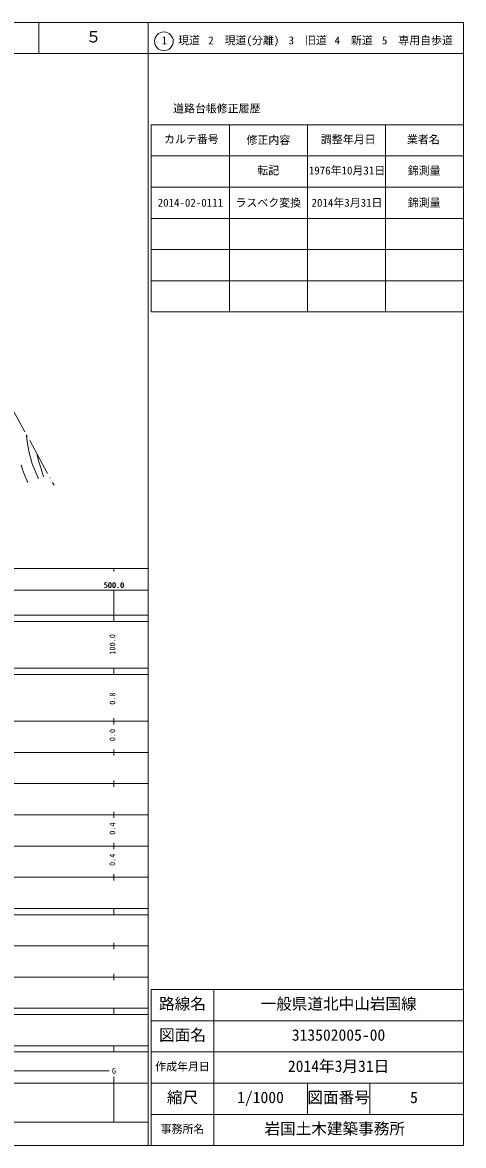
# Model space of a CAD drawing. Units: millimetres, scale not verified. Extents: x -625 to 685582, y -625 to 364232.
# Drawn here: x 544330 to 685582, y 4232 to 364232 of the extents above; entities that cross this region are included whole.
import ezdxf
from ezdxf.enums import TextEntityAlignment as Align

# ---------------------------------------------------------------- set-up
doc = ezdxf.new("R2010")
doc.units = ezdxf.units.MM
doc.header["$LTSCALE"] = 1000
doc.linetypes.add('LONG_DASHED_DOTTED', pattern=[15.25, 12, -1.5, 0.25, -1.5])
doc.layers.add('S-SUV', color=7, linetype='Continuous', lineweight=13)
doc.styles.add('ＭＳ ゴシック', font='')
doc.styles.get('ＭＳ ゴシック').set_extended_font_data('MS Gothic')

msp = doc.modelspace()

# ---------------------------------------------------------------- linework, layer by layer
at = {"layer": 'S-SUV'}
for p, q in [((685582, 364232), (45582, 364232)), ((549579, 364232), (549579, 354232)), ((584582, 364232), (584582, 354232)), ((685582, 4232), (685582, 364232)), ((45582, 354232), (685582, 354232)), ((584582, 4232), (584582, 354232)), ((585582, 331429), (585582, 271429)), ((585582, 331429), (685582, 331429)), ((610582, 331429), (610582, 271429)), ((635582, 331429), (635582, 271429)), ((660582, 331429), (660582, 271429)), ((585582, 321429), (685582, 321429)), ((585582, 311429), (685582, 311429)), ((585582, 301429), (685582, 301429)), ((585582, 291429), (685582, 291429)), ((585582, 281429), (685582, 281429)), ((585582, 271429), (685582, 271429)), ((545634, 232060), (545763, 230628)), ((545763, 230628), (545953, 229194)), ((545953, 229194), (546261, 227495)), ((546261, 227495), (546629, 225804)), ((546629, 225804), (546958, 224460)), ((546958, 224460), (547346, 223125)), ((548975, 225927), (549203, 224795)), ((549203, 224795), (549490, 223676)), ((549490, 223676), (550283, 221164)), ((543864, 222480), (544361, 220963)), ((544361, 220963), (545002, 219254)), ((547346, 223125), (547685, 222165)), ((547685, 222165), (548080, 221228)), ((548080, 221228), (548655, 219976)), ((548655, 219976), (549173, 218704)), ((550283, 221164), (551018, 218636)), ((545002, 219254), (545699, 217566)), ((545699, 217566), (545849, 217217)), ((545849, 217217), (545999, 216869)), ((549173, 218704), (549294, 218355)), ((549294, 218355), (549408, 218005)), ((551018, 218636), (551028, 218597)), ((551028, 218597), (551041, 218549)), ((45582, 189232), (584582, 189232)), ((573582, 189232), (573582, 188232)), ((73582, 182232), (584582, 182232)), ((573582, 172232), (573582, 182232)), ((45582, 174232), (584582, 174232)), ((45582, 172232), (584582, 172232)), ((45582, 157232), (584582, 157232)), ((45582, 155232), (584582, 155232)), ((573582, 155232), (573582, 157232)), ((573582, 139232), (573582, 141232)), ((45582, 140232), (584582, 140232)), ((51582, 130232), (584582, 130232)), ((573582, 129232), (573582, 131232)), ((57582, 120232), (584582, 120232)), ((573582, 119232), (573582, 121232)), ((51582, 110232), (584582, 110232)), ((573582, 109232), (573582, 111232)), ((573582, 99232), (573582, 101232)), ((57582, 100232), (584582, 100232)), ((51582, 90232), (584582, 90232)), ((573582, 89232), (573582, 91232)), ((45582, 80232), (584582, 80232)), ((573582, 78232), (573582, 80232)), ((45582, 78232), (584582, 78232)), ((573582, 67232), (573582, 69232)), ((54582, 68232), (584582, 68232)), ((45582, 58232), (584582, 58232)), ((573582, 57232), (573582, 59232)), ((685582, 54232), (585582, 54232)), ((585582, 54232), (585582, 4232)), ((605582, 54232), (605582, 4232)), ((45582, 48232), (584582, 48232)), ((573582, 46232), (573582, 48232)), ((45582, 46232), (584582, 46232)), ((685582, 44232), (585582, 44232)), ((45582, 36232), (584582, 36232)), ((573582, 34232), (573582, 36232)), ((45582, 34232), (584582, 34232)), ((685582, 34232), (585582, 34232)), ((166582, 28232), (572082, 28232)), ((573582, 11732), (573582, 26232)), ((45582, 24232), (584582, 24232)), ((685582, 24232), (585582, 24232)), ((635582, 24232), (635582, 14232)), ((655582, 24232), (655582, 14232)), ((73582, 11732), (584582, 11732)), ((685582, 14232), (585582, 14232)), ((45582, 4232), (685582, 4232))]:
    msp.add_line(p, q, dxfattribs=at)
at = {"layer": 'S-SUV', "linetype": 'LONG_DASHED_DOTTED'}
msp.add_line((495586, 323930), (554454, 215868), dxfattribs=at)
at = {"layer": 'S-SUV'}
msp.add_circle((589613, 358190), 3000, dxfattribs=at)

# ---------------------------------------------------------------- texts
at = {"layer": 'S-SUV', "style": 'ＭＳ ゴシック'}
for s, height, p in [('５', 3666, (564579, 356732)), ('1\u3000現道', 2566, (588905, 356440)), ('2\u3000現道(分離)', 2566, (603826, 356440)), ('3\u3000旧道', 2566, (629578, 356440)), ('4\u3000新道', 2566, (644281, 356440)), ('5\u3000専用自歩道', 2566, (659435, 356440)), ('道路台帳修正履歴', 2566, (592551, 334595)), ('カルテ番号', 2566, (589672, 324759)), ('修正内容', 2566, (616091, 324505)), ('調整年月日', 2566, (639921, 324679)), ('業者名', 2566, (667467, 324679)), ('転記', 2566, (619536, 314728)), ('1976年10月31日', 2566, (636039, 314728)), ('錦測量', 2566, (667713, 314671)), ('2014-02-0111', 2566, (587629, 304405)), ('ラスベク変換', 2566, (612536, 304405)), ('2014年3月31日', 2566, (636914, 304405)), ('錦測量', 2566, (667713, 304405)), ('500.0', 1833, (570302, 182427)), ('500.0', 1833, (570457, 182427)), ('路線名', 3666, (588082, 46732)), ('路線名', 3666, (588082, 46732)), ('一般県道北中山岩国線', 3666, (620582, 46732)), ('図面名', 3666, (588082, 36732)), ('図面名', 3666, (588082, 36732)), ('313502005-00', 3666, (630582, 36732)), ('G', 1833, (572957, 26732)), ('作成年月日', 2566, (586832, 27482)), ('作成年月日', 2566, (586832, 27482)), ('2014年3月31日', 3666, (629332, 26732)), ('縮尺', 3666, (590582, 16732)), ('縮尺', 3666, (590582, 16732)), ('1/1000', 3666, (613082, 16732)), ('図面番号', 3666, (635582, 16732)), ('図面番号', 3666, (635582, 16732)), ('5', 3666, (668457, 16732)), ('事務所名', 2566, (588582, 7482)), ('事務所名', 2566, (588582, 7482)), ('岩国土木建築事務所 ', 3666, (621832, 6732))]:
    msp.add_text(s, height=height, dxfattribs=at).set_placement(p, align=Align.BOTTOM_LEFT)
for s, p in [('100.0', (574582, 161607)), ('0.8', (574582, 145531)), ('0.0', (574582, 133857)), ('0.4', (574582, 103857)), ('0.4', (574582, 93857))]:
    msp.add_text(s, height=1833, rotation=90, dxfattribs=at).set_placement(p, align=Align.BOTTOM_LEFT)

doc.saveas('drawing.dxf')
